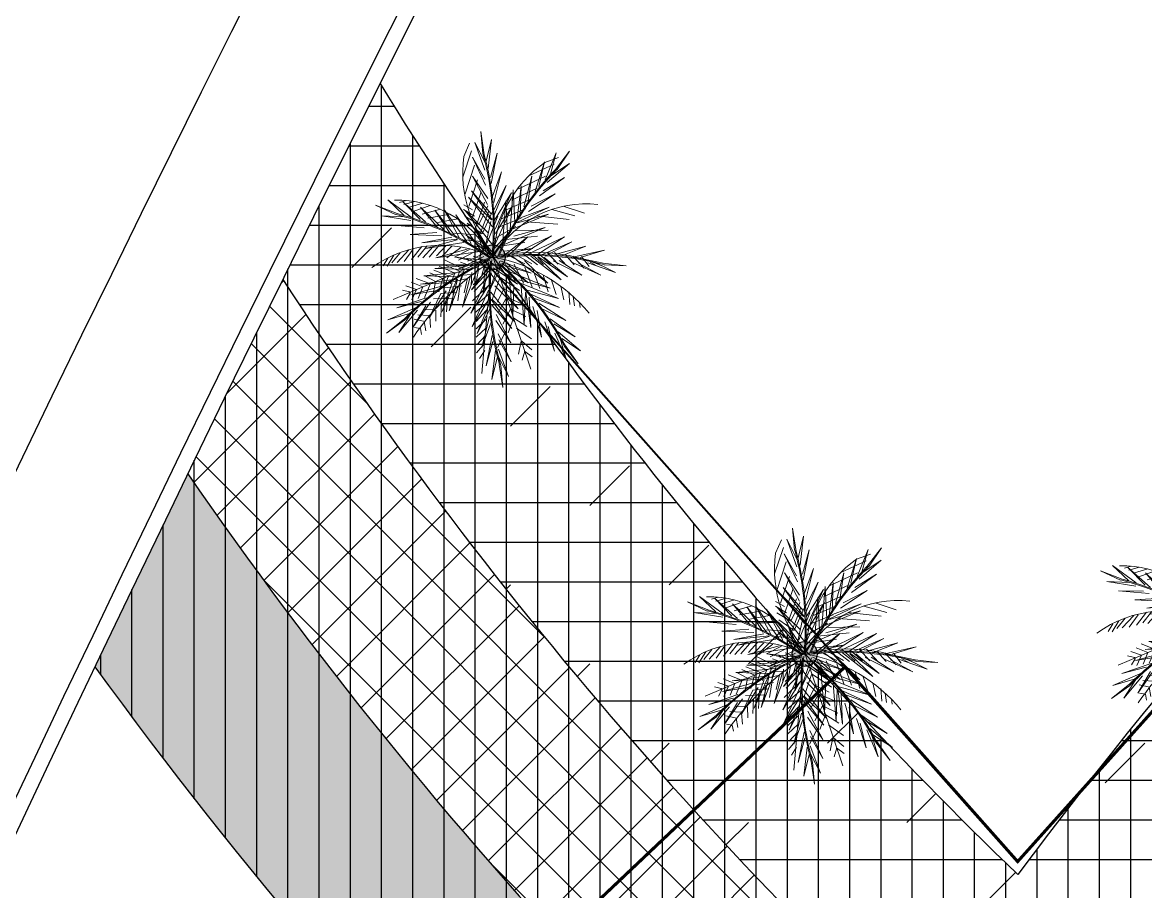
# Model space of a CAD drawing. Extents: x 671027 to 671614, y 802418 to 802669.
# Drawn here: x 671283.75 to 671301.74, y 802546.14 to 802560.06 of the extents above; entities that cross this region are included whole.
import ezdxf

# ---------------------------------------------------------------- set-up
doc = ezdxf.new("R2010")
doc.units = 0
for name, color, linetype in [('Bubbler 110', 1, 'Continuous'), ('drip line', 7, 'Continuous'), ('Pipe-Lateral-10 Bars-32mm', 7, 'Continuous'), ('Pipe-Lateral-10 Bars-50mm', 7, 'Continuous'), ('ROAD BORDER', 7, 'Continuous'), ('Roads boundry', 7, 'Continuous'), ('shrubs-Gc', 7, 'Continuous')]:
    doc.layers.add(name, color=color, linetype=linetype)
doc.layers.add('palm bltshardia', color=8, linetype='Continuous', lineweight=15)
doc.styles.get("Standard").update_dxf_attribs({"font": 'arial.ttf'})
doc.linetypes.add('32mm', pattern='A,0.5,-0.2,["32mm",Standard,S=0.1,R=0,X=-0.1,Y=-0.05],-0.5', length=1.2)
doc.linetypes.add('50mm', pattern='A,0.5,-0.2,["50mm",Standard,S=0.1,R=0,X=-0.1,Y=-0.05],-0.5', length=1.2)
pattern_1 = [(90, (0, 0), (-0.5, 0), [])]

# ---------------------------------------------------------------- blocks, each defined once
blk = doc.blocks.new('aer')
at = {"layer": 'palm bltshardia', "color": 60}
for p, q in [((-0.255, 1.133, -0.051), (-0.058, 1.356, -0.051)), ((-0.891, 1.136, -0.051), (-0.879, 1.331, -0.051)), ((-0.81, 0.872, -0.051), (-0.819, 1.243, -0.051)), ((-0.277, 0.977, -0.051), (-0.076, 1.224, -0.051)), ((-0.707, 0.675, -0.051), (-0.718, 1.075, -0.051)), ((-0.278, 0.753, -0.051), (-0.062, 1.138, -0.051)), ((-0.603, 0.53, -0.051), (-0.613, 0.908, -0.051)), ((-0.258, 0.596, -0.051), (-0.065, 0.972, -0.051)), ((-0.51, 0.415, -0.051), (-0.513, 0.771, -0.051)), ((-0.21, 0.41, -0.051), (-0.041, 0.821, -0.051)), ((0.825, 0.752, -0.051), (0.985, 0.699, -0.051)), ((0.904, 0.782, -0.051), (1.026, 0.747, -0.051)), ((1.011, 0.826, -0.051), (1.077, 0.81, -0.051)), ((-0.425, 0.295, -0.051), (-0.425, 0.655, -0.051)), ((-0.149, 0.254, -0.051), (-0.025, 0.658, -0.051)), ((0.575, 0.6, -0.051), (0.788, 0.582, -0.051)), ((0.714, 0.682, -0.051), (0.895, 0.65, -0.051)), ((-0.339, 0.232, -0.051), (-0.331, 0.554, -0.051)), ((-0.095, 0.15, -0.051), (-0.012, 0.47, -0.051)), ((0.48, 0.526, -0.051), (0.717, 0.496, -0.051)), ((-1.388, 0.173, -0.051), (-1.523, 0.314, -0.051)), ((-0.217, 0.114, -0.051), (-0.257, 0.443, -0.051)), ((0.29, 0.343, -0.051), (0.575, 0.325, -0.051)), ((0.371, 0.427, -0.051), (0.632, 0.412, -0.051)), ((-1.139, 0.052, -0.051), (-1.417, 0.299, -0.051)), ((-0.925, -0.006, -0.051), (-1.225, 0.258, -0.051)), ((-0.748, -0.029, -0.051), (-1.032, 0.221, -0.051)), ((-0.6, -0.038, -0.051), (-0.863, 0.202, -0.051)), ((-0.454, -0.058, -0.051), (-0.718, 0.187, -0.051)), ((-0.349, -0.038, -0.051), (-0.579, 0.187, -0.051)), ((-0.18, -0.029, -0.051), (-0.449, 0.166, -0.051)), ((0.119, 0.117, -0.051), (0.41, 0.15, -0.051)), ((0.196, 0.228, -0.051), (0.479, 0.242, -0.051))]:
    blk.add_line(p, q, dxfattribs=at)
at = {"layer": 'palm bltshardia', "elevation": -0.051}
for points in [[(-0.74, 1.253), (-0.9, 1.5), (-0.747, 1.23)], [(0.677, 1.327), (0.807, 1.59), (0.653, 1.32)], [(-1.325, 0.422), (-1.605, 0.513), (-1.304, 0.434)], [(1.474, 0.41), (1.758, 0.487), (1.454, 0.424)], [(1.37, -0.471), (1.65, -0.562), (1.35, -0.483)], [(-1.038, -0.969), (-1.257, -1.165), (-1.038, -0.945)], [(0.31, -1.415), (0.371, -1.703), (0.289, -1.403)]]:
    blk.add_lwpolyline(points, dxfattribs=at)
at = {"layer": 'palm bltshardia', "color": 52, "elevation": -0.051}
for points in [[(-0.629, 1.061), (-0.748, 1.433), (-0.692, 1.141)], [(0.421, 1.002), (0.498, 1.407), (0.461, 1.073)], [(-0.674, 1.05), (-0.948, 1.329), (-0.715, 1.143)], [(0.484, 0.952), (0.786, 1.232), (0.523, 1.022)], [(-0.372, 0.679), (-0.449, 1.098), (-0.424, 0.739)], [(0.226, 0.576), (0.227, 1.052), (0.262, 0.648)], [(-0.455, 0.644), (-0.79, 0.908), (-0.484, 0.718)], [(-0.243, 0.4), (-0.234, 0.912), (-0.291, 0.483)], [(0.073, 0.241), (0.046, 0.832), (0.12, 0.405)], [(0.228, 0.559), (0.631, 0.814), (0.27, 0.628)], [(-1.112, 0.409), (-1.451, 0.603), (-1.212, 0.425)], [(-0.251, 0.358), (-0.722, 0.605), (-0.315, 0.456)], [(-0.664, 0.301), (-1.004, 0.558), (-0.742, 0.31)], [(-0.334, 0.177), (-0.694, 0.569), (-0.446, 0.214)], [(0.009, 0.105), (0.103, 0.536), (-0.019, 0.164)], [(0.094, 0.247), (0.608, 0.539), (0.207, 0.374)], [(0.472, 0.216), (0.851, 0.589), (0.585, 0.247)], [(0.807, 0.324), (1.16, 0.563), (0.886, 0.329)], [(1.26, 0.408), (1.609, 0.585), (1.361, 0.419)], [(-1.111, 0.363), (-1.501, 0.383), (-1.204, 0.404)], [(-0.02, 0.001), (-0.243, 0.382), (-0.081, 0.025)], [(0.083, 0.078), (0.397, 0.386), (0.148, 0.085)], [(1.257, 0.363), (1.648, 0.363), (1.352, 0.399)], [(-0.675, 0.212), (-1.1, 0.179), (-0.747, 0.247)], [(-0.373, 0.158), (-0.866, 0.018), (-0.465, 0.183)], [(0.069, -0.039), (0.462, 0.162), (0.133, -0.051)], [(0.51, 0.195), (0.995, 0.031), (0.603, 0.216)], [(0.814, 0.234), (1.237, 0.18), (0.887, 0.265)], [(-0.024, -0.011), (-0.416, -0.211), (-0.088, 0.002)], [(-0.021, -0.049), (-0.462, -0.051), (-0.073, -0.09)], [(0.022, -0.075), (-0.197, -0.458), (0.031, -0.14)], [(-0.013, -0.058), (-0.035, -0.498), (-0.056, -0.107)], [(0.034, -0.072), (0.404, -0.312), (0.055, -0.134)], [(0.066, -0.051), (0.288, -0.432), (0.127, -0.075)], [(0.419, -0.208), (0.911, -0.068), (0.511, -0.233)], [(-0.33, -0.233), (-0.849, -0.348), (-0.418, -0.311)], [(-0.334, -0.276), (-0.459, -0.773), (-0.402, -0.343)], [(0.38, -0.226), (0.739, -0.618), (0.491, -0.263)], [(0.721, -0.261), (1.146, -0.229), (0.792, -0.296)], [(0.027, -0.435), (-0.133, -0.942), (0.05, -0.549)], [(0.709, -0.351), (1.049, -0.607), (0.788, -0.36)], [(1.156, -0.413), (1.547, -0.432), (1.249, -0.453)], [(-0.603, -0.456), (-0.995, -0.622), (-0.65, -0.52)], [(-0.531, -0.511), (-0.716, -0.895), (-0.597, -0.555)], [(0.062, -0.459), (0.43, -0.816), (0.087, -0.551)], [(1.157, -0.458), (1.496, -0.653), (1.257, -0.474)], [(0.167, -0.748), (0.408, -1.099), (0.172, -0.827)], [(-0.92, -0.79), (-1.258, -0.987), (-0.984, -0.869)], [(-0.88, -0.812), (-1.092, -1.141), (-0.961, -0.873)], [(0.084, -0.782), (0.031, -1.205), (0.115, -0.855)], [(0.214, -1.224), (0.216, -1.615), (0.251, -1.319)], [(0.254, -1.2), (0.432, -1.548), (0.265, -1.301)]]:
    blk.add_lwpolyline(points, dxfattribs=at)
at = {"layer": 'palm bltshardia', "color": 64, "elevation": -0.051}
for points in [[(0.566, 1.137), (0.83, 1.426), (0.604, 1.231)], [(-0.51, 0.897), (-0.602, 1.299), (-0.551, 0.966)], [(0.292, 0.778), (0.353, 1.2), (0.342, 0.84)], [(-0.585, 0.868), (-0.897, 1.137), (-0.626, 0.937)], [(-0.298, 0.478), (-0.317, 0.955), (-0.337, 0.549)], [(0.146, 0.458), (0.125, 0.989), (0.199, 0.563)], [(0.364, 0.723), (0.688, 0.999), (0.39, 0.798)], [(-0.095, 0.207), (-0.091, 0.798), (-0.148, 0.369)], [(-0.913, 0.369), (-1.252, 0.602), (-0.99, 0.392)], [(-0.313, 0.485), (-0.726, 0.725), (-0.358, 0.553)], [(0.187, 0.472), (0.635, 0.72), (0.235, 0.555)], [(-0.474, 0.204), (-0.81, 0.542), (-0.55, 0.23)], [(-0.1, 0.185), (-0.625, 0.458), (-0.218, 0.308)], [(-0.129, 0.074), (-0.526, 0.513), (-0.278, 0.157)], [(0.047, 0.113), (-0.064, 0.539), (0.073, 0.172)], [(0.262, 0.124), (0.681, 0.542), (0.415, 0.2)], [(0.612, 0.236), (0.966, 0.557), (0.69, 0.258)], [(1.059, 0.379), (1.41, 0.595), (1.138, 0.398)], [(-0.922, 0.289), (-1.334, 0.276), (-1, 0.312)], [(0.119, 0.08), (0.5, 0.3), (0.143, 0.14)], [(1.065, 0.298), (1.475, 0.264), (1.143, 0.317)], [(-0.463, 0.191), (-0.929, 0.088), (-0.541, 0.21)], [(0.601, 0.224), (1.061, 0.097), (0.681, 0.239)], [(-0.148, 0.064), (-0.719, -0.091), (-0.319, 0.074)], [(0.083, 0.065), (0.409, -0.232), (0.148, 0.06)], [(0.194, -0.113), (0.765, 0.041), (0.364, -0.124)], [(0.281, 0.113), (0.843, -0.071), (0.451, 0.114)], [(-0.139, -0.107), (-0.717, -0.231), (-0.285, -0.194)], [(-0.139, -0.129), (-0.291, -0.7), (-0.234, -0.271)], [(0.175, -0.124), (0.572, -0.562), (0.324, -0.207)], [(0.509, -0.24), (0.974, -0.138), (0.587, -0.26)], [(0.013, -0.206), (-0.168, -0.769), (0.015, -0.376)], [(0.032, -0.217), (0.451, -0.634), (0.108, -0.37)], [(0.519, -0.254), (0.856, -0.591), (0.596, -0.279)], [(-0.424, -0.34), (-0.884, -0.463), (-0.484, -0.393)], [(-0.407, -0.338), (-0.551, -0.792), (-0.463, -0.396)], [(0.958, -0.419), (1.298, -0.652), (1.036, -0.441)], [(0.967, -0.338), (1.379, -0.325), (1.045, -0.361)], [(0.073, -0.569), (-0.052, -1.029), (0.088, -0.648)], [(0.079, -0.553), (0.401, -0.905), (0.101, -0.631)], [(-0.786, -0.638), (-1.158, -0.815), (-0.845, -0.694)], [(-0.721, -0.686), (-0.916, -1.049), (-0.78, -0.742)], [(0.149, -1.032), (0.117, -1.442), (0.168, -1.11)], [(0.223, -1), (0.44, -1.35), (0.242, -1.078)]]:
    blk.add_lwpolyline(points, dxfattribs=at)
at = {"layer": 'palm bltshardia', "color": 13, "elevation": -0.051}
for points in [[(0.679, 1.294, 0.163977), (0.009, 0.019, -5.135633)], [(-0.891, 1.136, 0.234869), (0.008, 0.007, 2.6185)], [(1.191, 0.889, 0.174923), (0.009, 0.019, -4.874429)], [(-1.388, 0.173, 0.234869), (0.051, 0.063, 2.6185)]]:
    blk.add_lwpolyline(points, format="xyb", dxfattribs=at)
at = {"layer": 'palm bltshardia', "color": 60, "elevation": -0.051}
for points in [[(0.57, 1.168), (0.645, 1.225)], [(0.406, 0.989), (0.614, 1.066)], [(0.459, 1.092), (0.619, 1.137)], [(0.346, 0.901), (0.522, 0.958)], [(0.232, 0.696), (0.429, 0.764)], [(0.268, 0.782), (0.488, 0.862)], [(0.192, 0.581), (0.389, 0.672)], [(0.113, 0.39), (0.329, 0.511)], [(0.15, 0.486), (0.355, 0.584)], [(0.048, 0.193), (0.251, 0.359)], [(0.092, 0.302), (0.284, 0.444)], [(-0.476, 0.001), (-0.659, 0.21)], [(-0.344, -0.005), (-0.564, 0.236)], [(-0.198, -0.001), (-0.478, 0.278)], [(0.29, -0.013), (0.55, 0.155)], [(-0.476, 0.001), (-0.651, -0.125)], [(0.132, -0.016), (0.347, 0.123)], [(0.436, -0.04), (0.597, 0.101)], [(0.555, -0.049), (0.726, 0.112)], [(0.724, -0.058), (0.9, 0.095)], [(0.858, -0.062), (1.03, 0.056)], [(0.997, -0.081), (1.205, 0.046)], [(-0.688, 0), (-0.795, -0.082)], [(-0.598, -0.007), (-0.74, -0.106)], [(-0.344, -0.005), (-0.553, -0.137)], [(-0.367, -0.091), (-0.498, -0.341)], [(-0.251, -0.055), (-0.363, -0.254)], [(-0.147, -0.032), (-0.263, -0.217)], [(-0.001, -0.11), (-0.118, -0.234)], [(-0.094, -0.105), (-0.081, -0.326)], [(0.042, -0.131), (0.164, -0.228)], [(0.103, -0.075), (0.236, -0.386)], [(0.189, -0.097), (0.322, -0.407)], [(0.29, -0.023), (0.519, -0.229)], [(0.437, -0.019), (0.574, -0.184)], [(0.556, -0.029), (0.699, -0.215)], [(0.724, -0.048), (0.874, -0.227)], [(0.857, -0.065), (1.008, -0.209)], [(1.18, -0.085), (1.34, -0.007)], [(1.18, -0.094), (1.325, -0.196)], [(1.32, -0.104), (1.43, -0.038)], [(1.32, -0.098), (1.418, -0.18)], [(-0.754, -0.298), (-0.822, -0.593)], [(-0.654, -0.229), (-0.713, -0.49)], [(-0.525, -0.157), (-0.625, -0.418)], [(-0.219, -0.243), (-0.203, -0.469)], [(-0.163, -0.164), (-0.144, -0.437)], [(-0.002, -0.222), (-0.116, -0.329)], [(-0.003, -0.151), (-0.028, -0.305)], [(0.047, -0.233), (0.01, -0.392)], [(0.06, -0.226), (0.195, -0.318)], [(0.305, -0.161), (0.429, -0.48)], [(0.425, -0.226), (0.506, -0.483)], [(0.522, -0.296), (0.588, -0.511)], [(0.974, -0.228), (1.131, -0.415)], [(-0.864, -0.39), (-0.901, -0.638)], [(-0.353, -0.437), (-0.28, -0.608)], [(-0.286, -0.34), (-0.232, -0.566)], [(-0.002, -0.409), (-0.051, -0.459), (-0.22, -0.606)], [(-0.002, -0.308), (-0.108, -0.42)], [(-0.002, -0.409), (0.047, -0.459), (0.121, -0.528)], [(0.112, -0.327), (0.049, -0.488)], [(0.075, -0.338), (0.231, -0.415)], [(0.129, -0.42), (0.091, -0.619)], [(0.126, -0.419), (0.288, -0.539)], [(0.621, -0.36), (0.699, -0.542)], [(0.729, -0.411), (0.789, -0.581)], [(-1.032, -0.575), (-1.052, -0.757)], [(-0.966, -0.495), (-0.98, -0.727)], [(-0.435, -0.581), (-0.335, -0.782)], [(-0.388, -0.512), (-0.311, -0.683)], [(-0.002, -0.478), (-0.172, -0.649)], [(-0.002, -0.548), (-0.171, -0.706)], [(-0.002, -0.478), (0.102, -0.583)], [(-0.002, -0.548), (0.105, -0.657)], [(0.187, -0.532), (0.125, -0.75)], [(0.158, -0.54), (0.351, -0.659)], [(0.829, -0.453), (0.894, -0.625)], [(0.922, -0.499), (0.988, -0.649)], [(1.013, -0.55), (1.089, -0.703)], [(1.102, -0.589), (1.171, -0.694)], [(-1.094, -0.665), (-1.113, -0.814)], [(-0.485, -0.747), (-0.393, -0.918)], [(-0.446, -0.674), (-0.361, -0.861)], [(-0.003, -0.64), (-0.149, -0.79)], [(-0.003, -0.726), (-0.14, -0.854)], [(-0.003, -0.64), (0.116, -0.754)], [(-0.003, -0.726), (0.14, -0.841)], [(0.239, -0.622), (0.171, -0.827)], [(0.181, -0.642), (0.37, -0.747)], [(0.286, -0.717), (0.199, -0.946)], [(0.211, -0.744), (0.429, -0.854)], [(-1.152, -0.763), (-1.161, -0.855)], [(-0.505, -0.816), (-0.4, -1.009)], [(-0.003, -0.829), (-0.127, -0.93)], [(-0.003, -0.829), (0.138, -0.925)], [(0.316, -0.854), (0.242, -1.038)], [(0.28, -0.865), (0.459, -0.951)], [(-0.534, -0.991), (-0.439, -1.198)], [(-0.519, -0.935), (-0.414, -1.11)], [(-0.002, -0.904), (-0.144, -1.051)], [(-0.003, -1.014), (-0.124, -1.13)], [(-0.005, -1.014), (0.116, -1.131)], [(-0.004, -0.904), (0.136, -1.052)], [(0.341, -0.985), (0.28, -1.117)], [(0.351, -0.979), (0.485, -1.034)], [(-0.543, -1.113), (-0.461, -1.266)], [(-0.003, -1.106), (-0.107, -1.216)], [(-0.003, -1.199), (-0.015, -1.204), (-0.072, -1.28)], [(-0.005, -1.106), (0.099, -1.216)], [(-0.005, -1.199), (0.007, -1.204), (0.063, -1.28)], [(0.381, -1.09), (0.311, -1.222)], [(0.42, -1.186), (0.348, -1.292)], [(0.392, -1.083), (0.533, -1.133)], [(0.428, -1.18), (0.553, -1.209)], [(-0.547, -1.202), (-0.446, -1.344)], [(-0.541, -1.292), (-0.468, -1.389)], [(0.496, -1.263), (0.45, -1.328)], [(0.496, -1.263), (0.574, -1.28)]]:
    blk.add_lwpolyline(points, dxfattribs=at)
at = {"layer": 'palm bltshardia', "color": 13, "elevation": -0.051}
for points in [[(1.572, -0.121), (-0.008, 0.006)], [(-0.001, -0.009), (-0.005, -1.443)], [(0.023, -0.021), (1.368, -0.745)]]:
    blk.add_lwpolyline(points, dxfattribs=at)
at = {"layer": 'palm bltshardia', "color": 60, "elevation": -0.051}
blk.add_lwpolyline([(0.564, -1.395, -0.096681), (0.06, -0.134, 0.41346)], format="xyb", dxfattribs=at)
at = {"layer": 'palm bltshardia', "color": 15}
for centre, radius, start, end in [((2.757, 2.687, -0.051), 3.795, 202.5718, 223.5983), ((2.757, 2.687, -0.051), 3.781, 202.2898, 223.5983), ((3.668, -0.983, -0.051), 3.795, 142.5718, 163.5983), ((3.668, -0.983, -0.051), 3.781, 142.2898, 163.5983), ((-1.82, -3.326, -0.051), 3.781, 61.1603, 82.4687), ((-1.82, -3.326, -0.051), 3.795, 61.1603, 82.1867), ((1.778, -3.358, -0.051), 3.795, 94.9049, 115.9313), ((1.778, -3.358, -0.051), 3.781, 94.6228, 115.9313), ((1.96, -3.271, -0.051), 3.795, 121.1603, 142.1867), ((1.96, -3.271, -0.051), 3.781, 121.1603, 142.4687), ((3.803, 0.03, -0.051), 3.795, 181.1603, 202.1867), ((3.803, 0.03, -0.051), 3.781, 181.1603, 202.4687), ((1.866, 3.277, -0.051), 3.795, 241.1603, 262.1867), ((1.866, 3.277, -0.051), 3.781, 241.1603, 262.4687)]:
    blk.add_arc(centre, radius, start, end, dxfattribs=at)
at = {"layer": 'palm bltshardia', "color": 60, "extrusion": (0, 0, -1)}
for centre, major_axis, start_param, end_param in [((1.156, 0.858, -0.051), (0.869, -1.145), 1.597919, 2.736382), ((0.009, 0.019, -0.051), (-0.0166, -0.0126), 4.61587, 6.963033), ((1.019, -1.193, -0.051), (-1.248, -0.947), 0.42674, 1.511951)]:
    blk.add_ellipse(centre, major_axis=major_axis, ratio=1, start_param=start_param, end_param=end_param, dxfattribs=at)
at = {"layer": 'palm bltshardia', "color": 13, "extrusion": (0, 0, -1)}
blk.add_ellipse((0.106, -1.436, -0.051), major_axis=(0.863, -1.136), ratio=1, start_param=2.601404, end_param=3.68612, dxfattribs=at)
blk = doc.blocks.new('Bubbler 110')
at = {"layer": 'Bubbler 110'}
h = blk.add_hatch(color=1, dxfattribs=at)
h.dxf.hatch_style = 1
h.paths.add_polyline_path([(-0.2, 0, 1), (0.2, 0, 1)])
at = {"layer": 'Bubbler 110', "color": 7}
blk.add_circle((0, 0), 0.2, dxfattribs=at)

msp = doc.modelspace()

# ---------------------------------------------------------------- hatches: boundary and pattern name
at = {"layer": 'drip line', "true_color": 0xfecc66, "transparency": 33554585}
h = msp.add_hatch(dxfattribs=at)
h.set_pattern_fill('ANSI31', color=31, scale=4, angle=45)
h.set_pattern_definition(pattern_1)
h.paths.add_polyline_path([(671341.645, 802575.542, 0.103741), (671338.352, 802571.327, 0.159262), (671300.168, 802541.916, -0.069332), (671287.916, 802555.945, -0.001545), (671289.475, 802559.086, 0.063369), (671299.693, 802546.412, -0.162657)])
h = msp.add_hatch(dxfattribs=at)
h.set_pattern_fill('ANSI31', color=31, scale=4, angle=45)
h.set_pattern_definition(pattern_1)
h.paths.add_polyline_path([(671300.168, 802541.916, -0.159262), (671338.352, 802571.327, 0.073569), (671337.19, 802567.695, 0.162655), (671300.851, 802537.463, -0.075258), (671286.395, 802552.832, -0.001527), (671287.916, 802555.945, 0.069332)])
h = msp.add_hatch(dxfattribs=at)
h.set_pattern_fill('ANSI31', color=31, scale=4, angle=45)
h.set_pattern_definition(pattern_1)
h.paths.add_polyline_path([(671284.908, 802549.741, -0.001511), (671286.395, 802552.832, 0.075258), (671300.851, 802537.463, -0.162655), (671337.19, 802567.695, 0.028217), (671337.034, 802566.234, -0.283162), (671335.254, 802563.641, 0.162678), (671301.738, 802533.054, -0.08116)])
at = {"layer": 'shrubs-Gc', "linetype": 'ByBlock'}
h = msp.add_hatch(dxfattribs=at)
h.set_pattern_fill('DOLMIT', color=240, scale=0.1)
h.paths.add_polyline_path([(671341.645, 802575.542, 0.103741), (671338.352, 802571.327, 0.159262), (671300.168, 802541.916, -0.069332), (671287.916, 802555.945, -0.001545), (671289.475, 802559.086, 0.063369), (671299.693, 802546.412, -0.162657)])
at = {"layer": 'shrubs-Gc'}
h = msp.add_hatch(dxfattribs=at)
h.set_pattern_fill('ANSI37', color=74, scale=0.2)
h.paths.add_polyline_path([(671300.168, 802541.916, -0.159262), (671338.352, 802571.327, 0.073569), (671337.19, 802567.695, 0.162655), (671300.851, 802537.463, -0.075258), (671286.395, 802552.832, -0.001527), (671287.916, 802555.945, 0.069332)])
h = msp.add_hatch(dxfattribs=at)
h.set_pattern_fill('AR-SAND', color=219, scale=0.01125)
h.paths.add_polyline_path([(671284.908, 802549.741, -0.001511), (671286.395, 802552.832, 0.075258), (671300.851, 802537.463, -0.162655), (671337.19, 802567.695, 0.028217), (671337.034, 802566.234, -0.283162), (671335.254, 802563.641, 0.162678), (671301.738, 802533.054, -0.08116)])

# ---------------------------------------------------------------- linework, layer by layer
at = {"color": 119}
for centre, radius, start, end in [((671364.257, 802498.204), 80.577, 106.29804, 143.25254), ((671364.257, 802498.204), 77.577, 109.50763, 145.70381), ((671364.257, 802498.204), 74.577, 111.281, 148.23515), ((671344.387, 802592.898), 64.487, 211.62228, 226.12601), ((671344.387, 802592.898), 67.487, 213.19951, 229.06387), ((671344.387, 802592.898), 70.487, 214.64023, 231.85552)]:
    msp.add_arc(centre, radius, start, end, dxfattribs=at)
at = {"color": 0}
msp.add_arc((671344.387, 802592.898), 73.487, 215.96401, 234.52374, dxfattribs=at)
at = {"layer": 'Pipe-Lateral-10 Bars-32mm', "color": 5, "linetype": '32mm', "const_width": 0.03}
msp.add_lwpolyline([(671291.134, 802556.26), (671296.909, 802549.753)], dxfattribs=at)
at = {"layer": 'Pipe-Lateral-10 Bars-50mm', "color": 4, "linetype": '50mm', "const_width": 0.05}
msp.add_lwpolyline([(671296.909, 802549.753), (671299.689, 802546.62), (671308.434, 802556.368, -0.068697), (671316.365, 802563.08)], format="xyb", dxfattribs=at)
msp.add_lwpolyline([(671292.324, 802545.381), (671296.924, 802549.739)], dxfattribs=at)
at = {"layer": 'ROAD BORDER', "color": 0}
msp.add_arc((671797.04, 802305.249), 570, 151.05895, 165.03001, dxfattribs=at)
msp.add_arc((671797.04, 802305.249), 570, 151.05895, 165.03001, dxfattribs=at)
at = {"layer": 'ROAD BORDER'}
msp.add_arc((671797.04, 802305.249), 567.5, 151.04997, 165.02103, dxfattribs=at)
at = {"layer": 'Roads boundry', "color": 3}
msp.add_lwpolyline([(671248.591, 802451.988, -0.061033), (671300.237, 802580.059, -0.480427), (671399.317, 802596.5), (671471.758, 802531.196, -0.720128), (671452.819, 802487.724, 0.224449), (671290.835, 802427.96, -0.764766), (671248.569, 802451.907)], format="xyb", close=True, dxfattribs=at)
at = {"layer": 'Roads boundry'}
msp.add_arc((671797.04, 802305.249), 570, 151.05895, 165.03001, dxfattribs=at)
msp.add_arc((671797.04, 802305.249), 570, 151.05895, 165.03001, dxfattribs=at)
msp.add_arc((671797.04, 802305.249), 570, 151.05895, 165.03001, dxfattribs=at)
msp.add_arc((671797.04, 802305.249), 570, 151.05895, 165.03001, dxfattribs=at)

# ---------------------------------------------------------------- block references
at = {"layer": 'Bubbler 110', "rotation": 293.1852201696411}
for p in [(671291.281, 802556.302, 0.061), (671296.277, 802549.947, 0.061)]:
    msp.add_blockref('Bubbler 110', p, dxfattribs=at)
at = {"layer": 'palm bltshardia', "color": 41, "linetype": 'ByBlock', "xscale": 1.2, "yscale": 1.2, "zscale": 1.2, "rotation": 293.1852201696411}
for p in [(671291.281, 802556.302, 0.061), (671302.894, 802550.444, 0.061), (671296.277, 802549.947, 0.061)]:
    msp.add_blockref('aer', p, dxfattribs=at)

doc.saveas('drawing.dxf')
